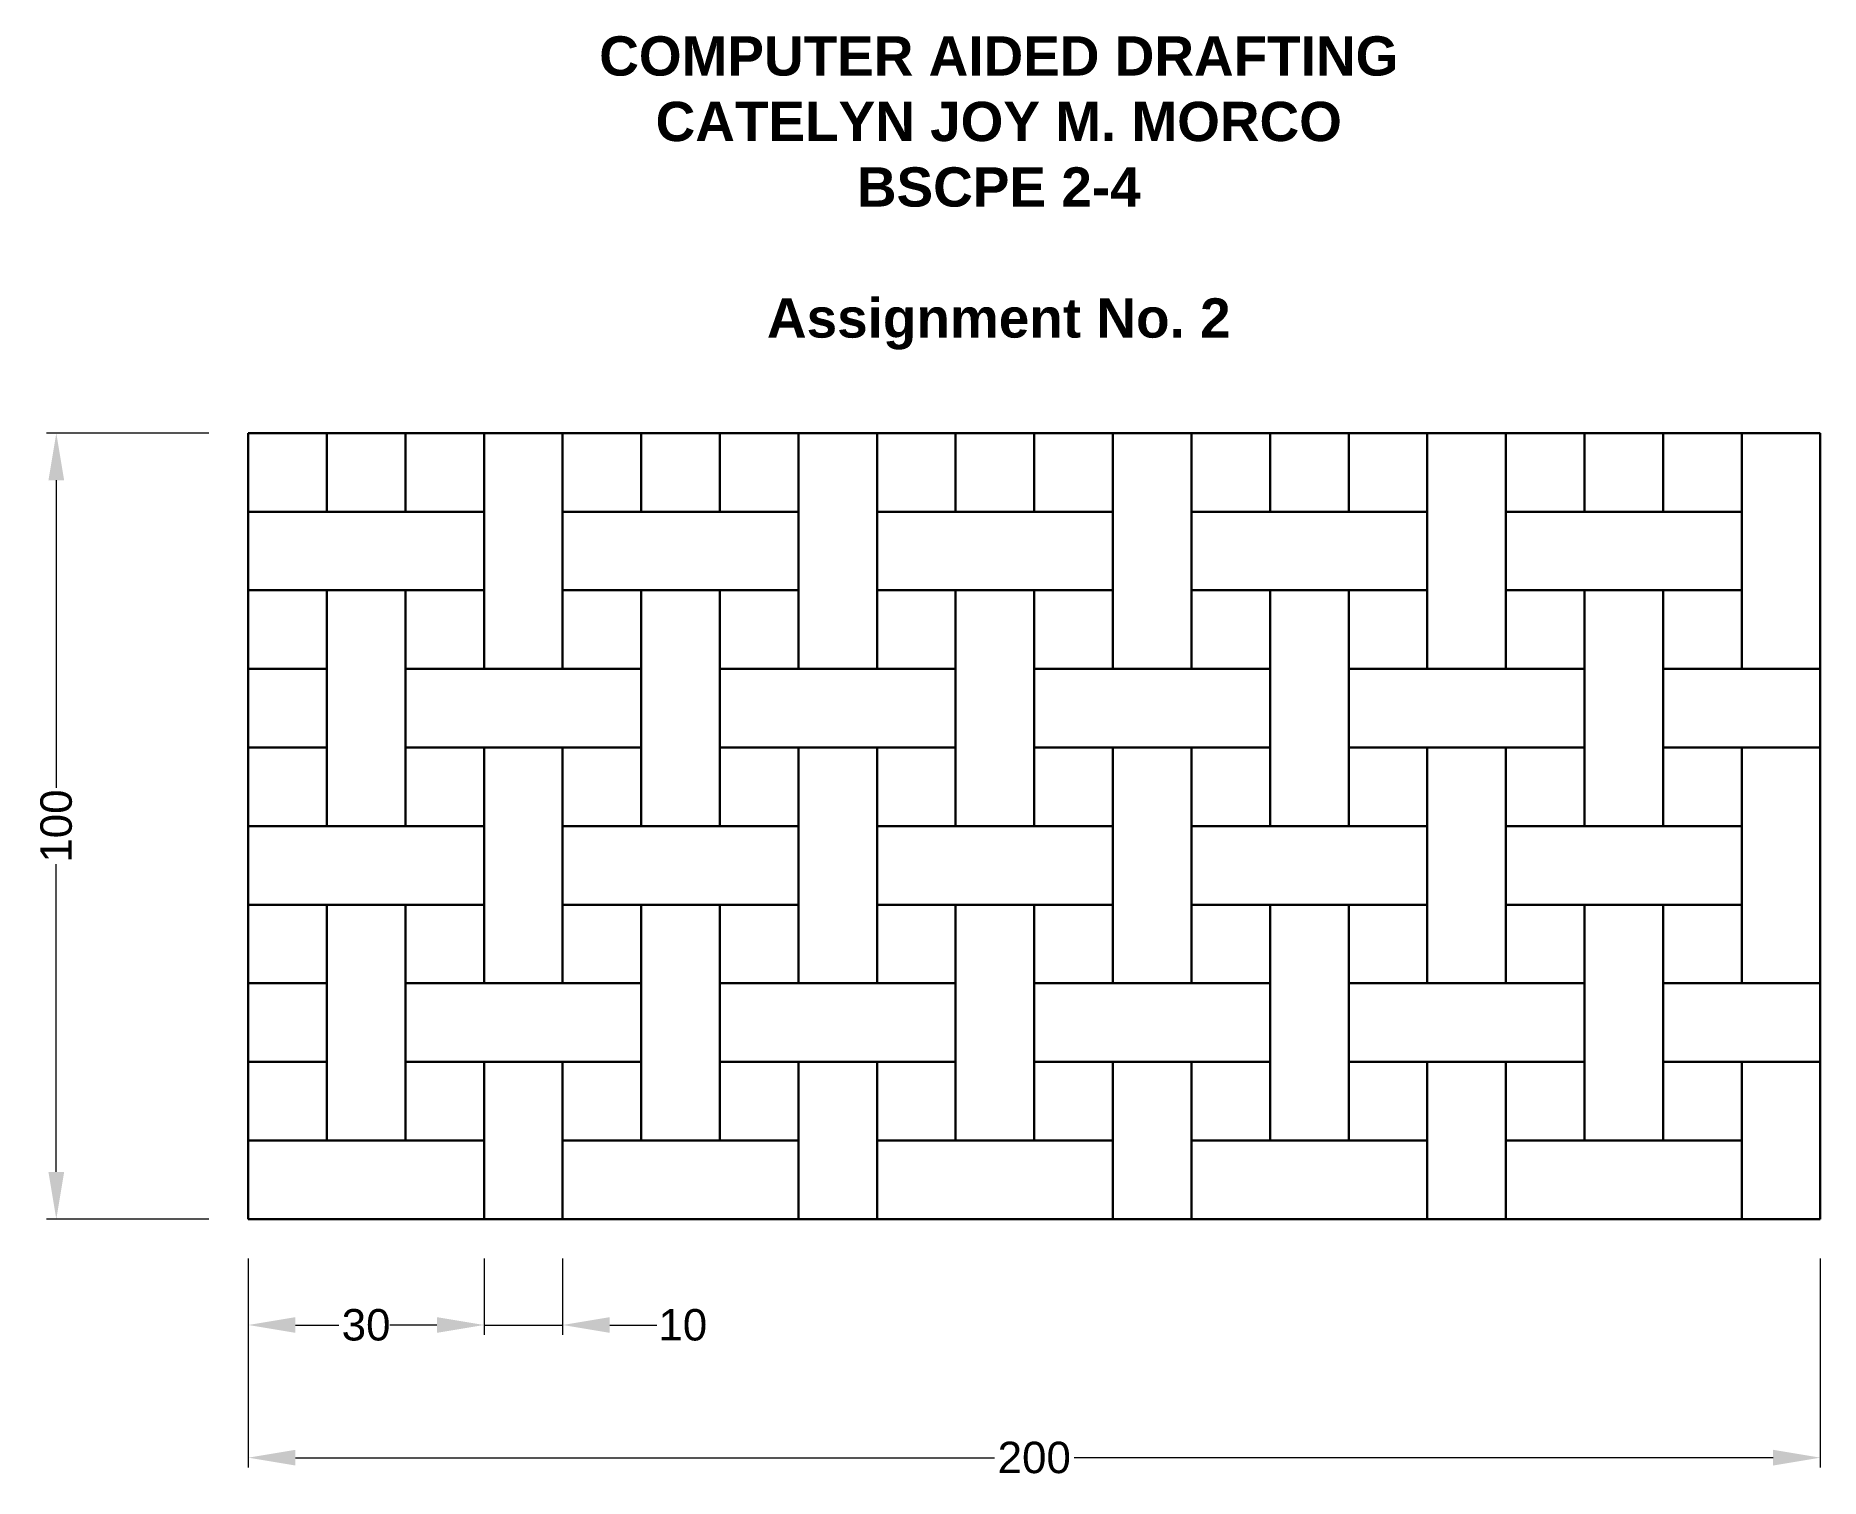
# Model space of a CAD drawing. Header units: millimetres. Extents: x -17 to 210, y -23 to 161.
import ezdxf

# ---------------------------------------------------------------- set-up
doc = ezdxf.new("R2010")
doc.units = ezdxf.units.MM
doc.styles.get("Standard").update_dxf_attribs({"font": 'arial.ttf'})
doc.dimstyles.new('CAD', dxfattribs={"dimtxt": 4, "dimasz": 6, "dimexe": 1.25, "dimexo": 5, "dimtad": 0, "dimdec": 0, "dimdsep": 46, "dimtxsty": 'Standard', "dimcen": 2.5, "dimadec": 0, "dimazin": 0, "dimtfac": 1, "dimtdec": 0, "dimtmove": 0, "dimatfit": 2, "dimfxl": 1, "dimlwd": 13, "dimlwe": 13, "dimarcsym": 0})

# ---------------------------------------------------------------- blocks, each defined once
blk = doc.blocks.new('*D1')
at = {"color": 0, "linetype": 'Continuous', "lineweight": 13, "transparency": 16777216}
for p, q in [((10, 5), (10, -21.61)), ((210, 5), (210, -21.61)), ((16, -20.36), (104.93, -20.36)), ((204, -20.36), (115.07, -20.36))]:
    blk.add_line(p, q, dxfattribs=at)
at = {"color": 0, "linetype": 'Continuous', "lineweight": 30, "transparency": 16777216}
for points in [[(16, -19.36), (16, -21.36), (10, -20.36)], [(204, -19.36), (204, -21.36), (210, -20.36)]]:
    blk.add_solid(points, dxfattribs=at)
at = {"layer": 'Defpoints', "color": 0, "linetype": 'Continuous', "lineweight": 30, "transparency": 16777216}
for p in [(10, 10), (210, 10), (210, -20.36)]:
    blk.add_point(p, dxfattribs=at)
at = {"color": 0, "linetype": 'Continuous', "lineweight": 30, "transparency": 16777216, "insert": (110, -20.36), "char_height": 4, "attachment_point": 5}
blk.add_mtext('200', dxfattribs=at)
blk = doc.blocks.new('*D2')
at = {"color": 0, "linetype": 'Continuous', "lineweight": 13, "transparency": 16777216}
for p, q in [((10, 5), (10, -4.73)), ((40, 5), (40, -4.73)), ((16, -3.48), (21.52, -3.48)), ((34, -3.48), (28.48, -3.48))]:
    blk.add_line(p, q, dxfattribs=at)
at = {"color": 0, "linetype": 'Continuous', "lineweight": 30, "transparency": 16777216}
for points in [[(16, -2.48), (16, -4.48), (10, -3.48)], [(34, -2.48), (34, -4.48), (40, -3.48)]]:
    blk.add_solid(points, dxfattribs=at)
at = {"layer": 'Defpoints', "color": 0, "linetype": 'Continuous', "lineweight": 30, "transparency": 16777216}
for p in [(10, 10), (40, 10), (40, -3.48)]:
    blk.add_point(p, dxfattribs=at)
at = {"color": 0, "linetype": 'Continuous', "lineweight": 30, "transparency": 16777216, "insert": (25, -3.48), "char_height": 4, "attachment_point": 5}
blk.add_mtext('30', dxfattribs=at)
blk = doc.blocks.new('*D3')
at = {"color": 0, "linetype": 'Continuous', "lineweight": 13, "transparency": 16777216}
for p, q in [((40, 5), (40, -4.73)), ((50, 5), (50, -4.73)), ((34, -3.48), (28, -3.48)), ((40, -3.48), (50, -3.48)), ((56, -3.48), (62, -3.48))]:
    blk.add_line(p, q, dxfattribs=at)
at = {"color": 0, "linetype": 'Continuous', "lineweight": 30, "transparency": 16777216}
for points in [[(34, -2.48), (34, -4.48), (40, -3.48)], [(56, -2.48), (56, -4.48), (50, -3.48)]]:
    blk.add_solid(points, dxfattribs=at)
at = {"layer": 'Defpoints', "color": 0, "linetype": 'Continuous', "lineweight": 30, "transparency": 16777216}
for p in [(40, 10), (50, 10), (50, -3.48)]:
    blk.add_point(p, dxfattribs=at)
at = {"color": 0, "linetype": 'Continuous', "lineweight": 30, "transparency": 16777216, "insert": (65.29, -3.48), "char_height": 4, "attachment_point": 5}
blk.add_mtext('10', dxfattribs=at)
blk = doc.blocks.new('*D4')
at = {"color": 0, "linetype": 'Continuous', "lineweight": 13, "transparency": 16777216}
for p, q in [((5, 110), (-15.66, 110)), ((-14.41, 104), (-14.41, 64.85)), ((-14.41, 16), (-14.41, 55.15)), ((5, 10), (-15.66, 10))]:
    blk.add_line(p, q, dxfattribs=at)
at = {"color": 0, "linetype": 'Continuous', "lineweight": 30, "transparency": 16777216}
for points in [[(-15.41, 104), (-13.41, 104), (-14.41, 110)], [(-15.41, 16), (-13.41, 16), (-14.41, 10)]]:
    blk.add_solid(points, dxfattribs=at)
at = {"layer": 'Defpoints', "color": 0, "linetype": 'Continuous', "lineweight": 30, "transparency": 16777216}
for p in [(10, 110), (-14.41, 10), (10, 10)]:
    blk.add_point(p, dxfattribs=at)
at = {"color": 0, "linetype": 'Continuous', "lineweight": 30, "transparency": 16777216, "insert": (-14.41, 60), "char_height": 4, "attachment_point": 5, "rotation": 90}
blk.add_mtext('100', dxfattribs=at)

msp = doc.modelspace()

# ---------------------------------------------------------------- linework, layer by layer
at = {"linetype": 'Continuous', "lineweight": 30}
for p, q in [((10, 10), (10, 110)), ((10, 110), (210, 110)), ((20, 100), (20, 110)), ((30, 100), (30, 110)), ((40, 80), (40, 110)), ((50, 80), (50, 110)), ((60, 100), (60, 110)), ((70, 100), (70, 110)), ((80, 80), (80, 110)), ((90, 80), (90, 110)), ((100, 100), (100, 110)), ((110, 100), (110, 110)), ((120, 80), (120, 110)), ((130, 80), (130, 110)), ((140, 100), (140, 110)), ((150, 100), (150, 110)), ((160, 80), (160, 110)), ((170, 80), (170, 110)), ((180, 100), (180, 110)), ((190, 100), (190, 110)), ((200, 80), (200, 110)), ((210, 10), (210, 110)), ((10, 100), (40, 100)), ((50, 100), (80, 100)), ((90, 100), (120, 100)), ((130, 100), (160, 100)), ((170, 100), (200, 100)), ((10, 90), (40, 90)), ((20, 60), (20, 90)), ((30, 60), (30, 90)), ((50, 90), (80, 90)), ((60, 60), (60, 90)), ((70, 60), (70, 90)), ((90, 90), (120, 90)), ((100, 60), (100, 90)), ((110, 60), (110, 90)), ((130, 90), (160, 90)), ((140, 60), (140, 90)), ((150, 60), (150, 90)), ((170, 90), (200, 90)), ((180, 60), (180, 90)), ((190, 60), (190, 90)), ((10, 80), (20, 80)), ((30, 80), (60, 80)), ((70, 80), (100, 80)), ((110, 80), (140, 80)), ((150, 80), (180, 80)), ((190, 80), (210, 80)), ((10, 70), (20, 70)), ((30, 70), (60, 70)), ((40, 40), (40, 70)), ((50, 40), (50, 70)), ((70, 70), (100, 70)), ((80, 40), (80, 70)), ((90, 40), (90, 70)), ((110, 70), (140, 70)), ((120, 40), (120, 70)), ((130, 40), (130, 70)), ((150, 70), (180, 70)), ((160, 40), (160, 70)), ((170, 40), (170, 70)), ((190, 70), (210, 70)), ((200, 40), (200, 70)), ((10, 60), (40, 60)), ((50, 60), (80, 60)), ((90, 60), (120, 60)), ((130, 60), (160, 60)), ((170, 60), (200, 60)), ((10, 50), (40, 50)), ((20, 20), (20, 50)), ((30, 20), (30, 50)), ((50, 50), (80, 50)), ((60, 20), (60, 50)), ((70, 20), (70, 50)), ((90, 50), (120, 50)), ((100, 20), (100, 50)), ((110, 20), (110, 50)), ((130, 50), (160, 50)), ((140, 20), (140, 50)), ((150, 20), (150, 50)), ((170, 50), (200, 50)), ((180, 20), (180, 50)), ((190, 20), (190, 50)), ((10, 40), (20, 40)), ((30, 40), (60, 40)), ((70, 40), (100, 40)), ((110, 40), (140, 40)), ((150, 40), (180, 40)), ((190, 40), (210, 40)), ((10, 30), (20, 30)), ((30, 30), (60, 30)), ((40, 10), (40, 30)), ((50, 10), (50, 30)), ((70, 30), (100, 30)), ((80, 10), (80, 30)), ((90, 10), (90, 30)), ((110, 30), (140, 30)), ((120, 10), (120, 30)), ((130, 10), (130, 30)), ((150, 30), (180, 30)), ((160, 10), (160, 30)), ((170, 10), (170, 30)), ((190, 30), (210, 30)), ((200, 10), (200, 30)), ((10, 20), (40, 20)), ((50, 20), (80, 20)), ((90, 20), (120, 20)), ((130, 20), (160, 20)), ((170, 20), (200, 20)), ((10, 10), (210, 10))]:
    msp.add_line(p, q, dxfattribs=at)

# ---------------------------------------------------------------- texts
at = {"linetype": 'Continuous', "lineweight": 30, "insert": (32.12, 160.49), "char_height": 5, "attachment_point": 1}
msp.add_mtext_dynamic_manual_height_columns('\\pxqc;{\\fArial|b1|i0|c0|p34;COMPUTER AIDED DRAFTING\\PCATELYN JOY M. MORCO\\PBSCPE 2-4\\P\\PAssignment No. 2}', width=146.733, gutter_width=12.5, heights=[0], dxfattribs=at)

# ---------------------------------------------------------------- dimensions: what is measured, and where the dimension line sits
at = {"linetype": 'Continuous', "lineweight": 30}
dim = msp.add_linear_dim(base=(-14.41, 10), p1=(10, 110), p2=(10, 10), angle=90, dimstyle='CAD', dxfattribs=at)
dim.commit()
dim.dimension.update_dxf_attribs({"geometry": '*D4', "text_midpoint": (-14.41, 60)})
for base, p1, p2, picture, middle in [((210, -20.36), (10, 10), (210, 10), '*D1', (110, -20.36)), ((40, -3.48), (10, 10), (40, 10), '*D2', (25, -3.48)), ((50, -3.48), (40, 10), (50, 10), '*D3', (65.29, -3.48))]:
    dim = msp.add_linear_dim(base=base, p1=p1, p2=p2, dimstyle='CAD', dxfattribs=at)
    dim.commit()
    dim.dimension.update_dxf_attribs({"geometry": picture, "text_midpoint": middle})

doc.saveas('drawing.dxf')
